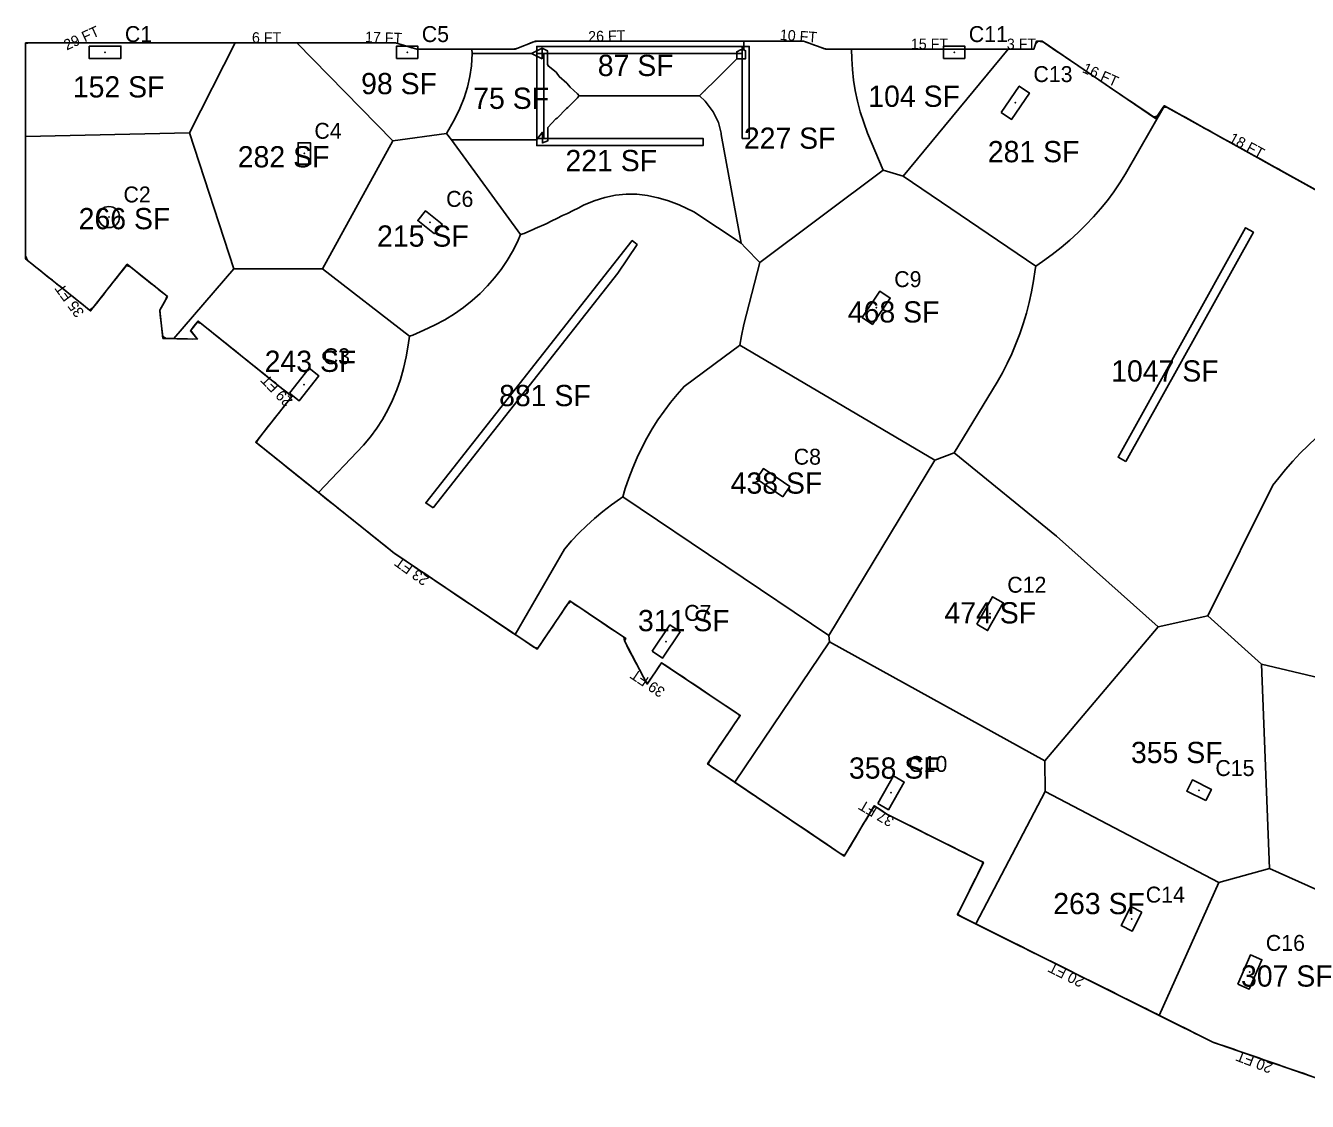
# Model space of a CAD drawing. Header units: metres. Extents: x 3272 to 9634, y 5311 to 56288.
# Drawn here: x 3292 to 4740, y 13817 to 15033 of the extents above; entities that cross this region are included whole.
import ezdxf
from ezdxf.enums import TextEntityAlignment as Align

# ---------------------------------------------------------------- set-up
doc = ezdxf.new("R2010")
doc.units = ezdxf.units.M
for name, color, linetype in [('BOUNDARY', 5, 'Continuous'), ('COL-LABEL', 2, 'Continuous'), ('COLS', 2, 'Continuous'), ('FLOOR_1_AREA_LABELS', 3, 'Continuous'), ('FLOOR_1_BOUNDARY', 5, 'Continuous'), ('FLOOR_1_COLUMNS', 7, 'Continuous'), ('FLOOR_1_FASCADE_COLUMNS', 30, 'Continuous'), ('FLOOR_1_FASCADE_WALLS', 4, 'Continuous'), ('FLOOR_1_LARGE_TRIBUTARY', 6, 'Continuous'), ('FLOOR_1_TRIBUTARY_COL_10', 2, 'Continuous'), ('FLOOR_1_TRIBUTARY_COL_11', 2, 'Continuous'), ('FLOOR_1_TRIBUTARY_COL_12', 2, 'Continuous'), ('FLOOR_1_TRIBUTARY_COL_16', 2, 'Continuous'), ('FLOOR_1_TRIBUTARY_COL_23', 2, 'Continuous'), ('FLOOR_1_TRIBUTARY_COL_24', 2, 'Continuous'), ('FLOOR_1_TRIBUTARY_COL_27', 2, 'Continuous'), ('FLOOR_1_TRIBUTARY_COL_32', 2, 'Continuous'), ('FLOOR_1_TRIBUTARY_COL_33', 2, 'Continuous'), ('FLOOR_1_TRIBUTARY_COL_34', 2, 'Continuous'), ('FLOOR_1_TRIBUTARY_COL_35', 2, 'Continuous'), ('FLOOR_1_TRIBUTARY_COL_36', 2, 'Continuous'), ('FLOOR_1_TRIBUTARY_COL_49', 2, 'Continuous'), ('FLOOR_1_TRIBUTARY_COL_50', 2, 'Continuous'), ('FLOOR_1_TRIBUTARY_COL_51', 2, 'Continuous'), ('FLOOR_1_TRIBUTARY_COL_7', 2, 'Continuous'), ('FLOOR_1_TRIBUTARY_COL_8', 2, 'Continuous'), ('FLOOR_1_TRIBUTARY_COL_9', 2, 'Continuous'), ('FLOOR_1_WALL_TRIBUTARY_22', 1, 'Continuous'), ('FLOOR_1_WALL_TRIBUTARY_23', 1, 'Continuous'), ('FLOOR_1_WALL_TRIBUTARY_24', 1, 'Continuous'), ('FLOOR_1_WALL_TRIBUTARY_25', 1, 'Continuous'), ('FLOOR_1_WALL_TRIBUTARY_26', 1, 'Continuous'), ('FLOOR_1_WALL_TRIBUTARY_41', 1, 'Continuous'), ('WALL', 4, 'Continuous')]:
    doc.layers.add(name, color=color, linetype=linetype)

msp = doc.modelspace()

# ---------------------------------------------------------------- linework, layer by layer
at = {"layer": 'BOUNDARY'}
msp.add_lwpolyline([(4826.5, 13817.1), (4633, 13884.1), (4344.6, 14028), (4374.1, 14087.1), (4264.8, 14141.6), (4250.8, 14151.1), (4216.9, 14094.3), (4062.4, 14198.3), (4099.3, 14253.1), (4010.6, 14312.7), (3994.3, 14288.6), (3968.5, 14337.3), (3970.2, 14339.9), (3906.8, 14382.6), (3869.9, 14327.9), (3708.6, 14436.5), (3552.2, 14561.9), (3593, 14613.7), (3487.1, 14698.7), (3478.5, 14687.8), (3486.3, 14678.3), (3447.4, 14679.1), (3443.8, 14710.9), (3452.5, 14726.4), (3407.1, 14762.9), (3365.6, 14710.2), (3292.3, 14769), (3292.3, 15013.1), (3710.2, 15013.1), (3734, 15005.9), (3845, 15005.9), (3868, 15014.9), (4171, 15014.9), (4196, 15005.9), (4430.9, 15005.9), (4433.9, 15014.9), (4440.2, 15014.9), (4568.5, 14927.8), (4578.2, 14942.1), (4825.6, 14804.7)], dxfattribs=at)
at = {"layer": 'COLS'}
for points in [[(3363.9, 15009.5), (3363.9, 14995.5), (3399.9, 14995.5), (3399.9, 15009.5)], [(3735.2, 14995.5), (3735.2, 15009.5), (3711.2, 15009.5), (3711.2, 14995.5)], [(4353, 14995.5), (4353, 15009.5), (4329, 15009.5), (4329, 14995.5)], [(4394.2, 14934.5), (4405.8, 14926.6), (4426, 14956.4), (4414.4, 14964.3)], [(3599.9, 14876.2), (3613.9, 14876.2), (3613.9, 14900.2), (3599.9, 14900.2)], [(3398.3, 14816.3), (3398.1, 14818.6), (3397.4, 14820.9), (3396.3, 14822.9), (3394.8, 14824.8), (3393, 14826.2), (3390.9, 14827.4), (3388.7, 14828), (3386.3, 14828.3), (3384, 14828), (3381.7, 14827.4), (3379.7, 14826.2), (3377.8, 14824.8), (3376.4, 14822.9), (3375.2, 14820.9), (3374.6, 14818.6), (3374.3, 14816.3), (3374.6, 14813.9), (3375.2, 14811.7), (3376.4, 14809.6), (3377.8, 14807.8), (3379.7, 14806.3), (3381.7, 14805.2), (3384, 14804.5), (3386.3, 14804.3), (3388.7, 14804.5), (3390.9, 14805.2), (3393, 14806.3), (3394.8, 14807.8), (3396.3, 14809.6), (3397.4, 14811.7), (3398.1, 14813.9)], [(3754, 14797.4), (3762.7, 14808.4), (3743.8, 14823.3), (3735.2, 14812.3)], [(4237, 14702.8), (4248.6, 14695), (4268.8, 14724.8), (4257.2, 14732.6)], [(3590.2, 14617.2), (3601.2, 14608.6), (3623.4, 14636.9), (3612.4, 14645.5)], [(4147.5, 14500.3), (4155.3, 14511.9), (4125.5, 14532), (4117.6, 14520.4)], [(4366.5, 14356.1), (4378.7, 14349.1), (4396.5, 14380.4), (4384.4, 14387.3)], [(3999.8, 14325.6), (4011.4, 14317.8), (4031.5, 14347.6), (4019.9, 14355.5)], [(4254.6, 14153.5), (4266.8, 14146.6), (4284.6, 14177.8), (4272.4, 14184.8)], [(4625.2, 14157), (4631.5, 14169.5), (4610, 14180.2), (4603.7, 14167.7)], [(4552.9, 14030.9), (4540.4, 14037.2), (4529.7, 14015.7), (4542.2, 14009.5)], [(4661.4, 13949.6), (4674.2, 13944), (4688.5, 13977.1), (4675.6, 13982.6)]]:
    msp.add_lwpolyline(points, close=True, dxfattribs=at)
at = {"layer": 'FLOOR_1_BOUNDARY'}
msp.add_lwpolyline([(4826.5, 13817.1), (4633, 13884.1), (4344.6, 14028), (4374.1, 14087.1), (4264.8, 14141.6), (4250.8, 14151.1), (4216.9, 14094.3), (4062.4, 14198.3), (4099.3, 14253.1), (4010.6, 14312.7), (3994.3, 14288.6), (3968.5, 14337.3), (3970.2, 14339.9), (3906.8, 14382.6), (3869.9, 14327.9), (3708.6, 14436.5), (3552.2, 14561.9), (3593, 14613.7), (3487.1, 14698.7), (3478.5, 14687.8), (3486.3, 14678.3), (3447.4, 14679.1), (3443.8, 14710.9), (3452.5, 14726.4), (3407.1, 14762.9), (3365.6, 14710.2), (3292.3, 14769), (3292.3, 15013.1), (3710.2, 15013.1), (3734, 15005.9), (3845, 15005.9), (3868, 15014.9), (4171, 15014.9), (4196, 15005.9), (4430.9, 15005.9), (4430.9, 15005.9), (4433.9, 15014.9), (4440.2, 15014.9), (4568.5, 14927.8), (4578.2, 14942.1), (4825.6, 14804.7)], dxfattribs=at)
at = {"layer": 'FLOOR_1_COLUMNS'}
for p in [(3381.9, 15002.5), (3723.2, 15002.5), (4341, 15002.5), (4410.1, 14945.4), (3606.9, 14888.2), (3386.3, 14816.3), (3748.9, 14810.4), (4252.9, 14713.8), (3606.8, 14627), (4136.5, 14516.1), (4381.5, 14368.2), (4015.7, 14336.6), (4269.6, 14165.7), (4617.6, 14168.6), (4541.3, 14023.3), (4674.9, 13963.3)]:
    msp.add_point(p, dxfattribs=at)
at = {"layer": 'FLOOR_1_FASCADE_COLUMNS'}
for points in [[(3292.3, 14904.3), (3292.3, 14910.3), (3292.3, 14916.3), (3292.3, 14922.3), (3292.3, 14928.3), (3292.3, 14934.3), (3292.3, 14940.3), (3292.3, 14946.3), (3292.3, 14952.3), (3292.3, 14958.3), (3292.3, 14964.3), (3292.3, 14970.3), (3292.3, 14976.3), (3292.3, 14982.3), (3292.3, 14988.3), (3292.3, 14994.3), (3292.3, 15000.3), (3292.3, 15006.3), (3292.3, 15012.3), (3297.4, 15013.1), (3303.4, 15013.1), (3309.4, 15013.1), (3315.4, 15013.1), (3321.4, 15013.1), (3327.4, 15013.1), (3333.4, 15013.1), (3339.4, 15013.1), (3345.4, 15013.1), (3351.4, 15013.1), (3357.4, 15013.1), (3363.4, 15013.1), (3369.4, 15013.1), (3375.4, 15013.1), (3381.4, 15013.1), (3387.4, 15013.1), (3393.4, 15013.1), (3399.4, 15013.1), (3405.4, 15013.1), (3411.4, 15013.1), (3417.4, 15013.1), (3423.4, 15013.1), (3429.4, 15013.1), (3435.4, 15013.1), (3441.4, 15013.1), (3447.4, 15013.1), (3453.4, 15013.1), (3459.4, 15013.1), (3465.4, 15013.1), (3471.4, 15013.1), (3477.4, 15013.1), (3483.4, 15013.1), (3489.4, 15013.1), (3495.4, 15013.1), (3501.4, 15013.1), (3507.4, 15013.1), (3513.4, 15013.1), (3519.4, 15013.1), (3525.4, 15013.1), (3531.4, 15013.1)], [(3531.4, 15013.1), (3537.4, 15013.1), (3543.4, 15013.1), (3549.4, 15013.1), (3555.4, 15013.1), (3561.4, 15013.1), (3567.4, 15013.1), (3573.4, 15013.1), (3579.4, 15013.1), (3585.4, 15013.1), (3591.4, 15013.1), (3597.4, 15013.1)], [(3597.4, 15013.1), (3603.4, 15013.1), (3609.4, 15013.1), (3615.4, 15013.1), (3621.4, 15013.1), (3627.4, 15013.1), (3633.4, 15013.1), (3639.4, 15013.1), (3645.4, 15013.1), (3651.4, 15013.1), (3657.4, 15013.1), (3663.4, 15013.1), (3669.4, 15013.1), (3675.4, 15013.1), (3681.4, 15013.1), (3687.4, 15013.1), (3693.4, 15013.1), (3699.4, 15013.1), (3705.4, 15013.1), (3711.4, 15012.8), (3717.1, 15011), (3722.9, 15009.3), (3728.6, 15007.5), (3734.4, 15005.9), (3740.4, 15005.9), (3746.4, 15005.9), (3752.4, 15005.9), (3758.4, 15005.9), (3764.4, 15005.9), (3770.4, 15005.9), (3776.4, 15005.9), (3782.4, 15005.9), (3788.4, 15005.9), (3794.4, 15005.9)], [(4430.9, 15005.9), (4432.8, 15011.6), (4436.4, 15014.9), (4442, 15013.7), (4447, 15010.3), (4451.9, 15006.9), (4456.9, 15003.5), (4461.9, 15000.2), (4466.8, 14996.8), (4471.8, 14993.4), (4476.8, 14990.1), (4481.7, 14986.7), (4486.7, 14983.3), (4491.7, 14980), (4496.6, 14976.6), (4501.6, 14973.2), (4506.6, 14969.9), (4511.5, 14966.5), (4516.5, 14963.1), (4521.5, 14959.7), (4526.4, 14956.4), (4531.4, 14953), (4536.3, 14949.6), (4541.3, 14946.3), (4546.3, 14942.9), (4551.2, 14939.5), (4556.2, 14936.2), (4561.2, 14932.8), (4566.1, 14929.4), (4570.3, 14930.4), (4573.6, 14935.3), (4577, 14940.3)], [(4223.1, 15005.9), (4229.1, 15005.9), (4235.1, 15005.9), (4241.1, 15005.9), (4247.1, 15005.9), (4253.1, 15005.9), (4259.1, 15005.9), (4265.1, 15005.9), (4271.1, 15005.9), (4277.1, 15005.9), (4283.1, 15005.9), (4289.1, 15005.9), (4295.1, 15005.9), (4301.1, 15005.9), (4307.1, 15005.9), (4313.1, 15005.9), (4319.1, 15005.9), (4325.1, 15005.9), (4331.1, 15005.9), (4337.1, 15005.9), (4343.1, 15005.9), (4349.1, 15005.9), (4355.1, 15005.9), (4361.1, 15005.9), (4367.1, 15005.9), (4373.1, 15005.9), (4379.1, 15005.9), (4385.1, 15005.9), (4391.1, 15005.9), (4397.1, 15005.9), (4403.1, 15005.9)], [(4403.1, 15005.9), (4409.1, 15005.9), (4415.1, 15005.9), (4421.1, 15005.9), (4427.1, 15005.9), (4430.9, 15005.9)], [(3457, 14678.9), (3451, 14679), (3447.1, 14681.4), (3446.4, 14687.4), (3445.8, 14693.3), (3445.1, 14699.3), (3444.4, 14705.3), (3443.9, 14711.2), (3446.9, 14716.4), (3449.9, 14721.6), (3452.1, 14726.7), (3447.4, 14730.5), (3442.8, 14734.2), (3438.1, 14738), (3433.4, 14741.7), (3428.7, 14745.5), (3424, 14749.2), (3419.4, 14753), (3414.7, 14756.8), (3410, 14760.5), (3405.7, 14761.1), (3402, 14756.4), (3398.3, 14751.7), (3394.6, 14747), (3390.8, 14742.3), (3387.1, 14737.6), (3383.4, 14732.8), (3379.7, 14728.1), (3376, 14723.4), (3372.3, 14718.7), (3368.6, 14714), (3364.6, 14711), (3360, 14714.8), (3355.3, 14718.5), (3350.6, 14722.3), (3345.9, 14726), (3341.2, 14729.8), (3336.6, 14733.5), (3331.9, 14737.3), (3327.2, 14741), (3322.5, 14744.8), (3317.8, 14748.5), (3313.2, 14752.3), (3308.5, 14756.1), (3303.8, 14759.8), (3299.1, 14763.6), (3294.4, 14767.3), (3292.3, 14772.3), (3292.3, 14778.3), (3292.3, 14784.3), (3292.3, 14790.3), (3292.3, 14796.3), (3292.3, 14802.3), (3292.3, 14808.3), (3292.3, 14814.3), (3292.3, 14820.3), (3292.3, 14826.3), (3292.3, 14832.3), (3292.3, 14838.3), (3292.3, 14844.3), (3292.3, 14850.3), (3292.3, 14856.3), (3292.3, 14862.3), (3292.3, 14868.3), (3292.3, 14874.3), (3292.3, 14880.3), (3292.3, 14886.3), (3292.3, 14892.3), (3292.3, 14898.3), (3292.3, 14904.3)], [(3622.9, 14505.2), (3618.2, 14508.9), (3613.5, 14512.7), (3608.8, 14516.5), (3604.2, 14520.2), (3599.5, 14524), (3594.8, 14527.7), (3590.1, 14531.5), (3585.4, 14535.2), (3580.8, 14539), (3576.1, 14542.7), (3571.4, 14546.5), (3566.7, 14550.2), (3562, 14554), (3557.3, 14557.7), (3552.7, 14561.5), (3555.5, 14566.1), (3559.3, 14570.8), (3563, 14575.5), (3566.7, 14580.3), (3570.4, 14585), (3574.1, 14589.7), (3577.8, 14594.4), (3581.5, 14599.1), (3585.2, 14603.8), (3589, 14608.5), (3592.7, 14613.2), (3588.8, 14617.1), (3584.2, 14620.8), (3579.5, 14624.6), (3574.8, 14628.4), (3570.1, 14632.1), (3565.4, 14635.9), (3560.8, 14639.6), (3556.1, 14643.4), (3551.4, 14647.1), (3546.7, 14650.9), (3542, 14654.6), (3537.3, 14658.4), (3532.7, 14662.1), (3528, 14665.9), (3523.3, 14669.6), (3518.6, 14673.4), (3513.9, 14677.2), (3509.3, 14680.9), (3504.6, 14684.7), (3499.9, 14688.4), (3495.2, 14692.2), (3490.5, 14695.9), (3486.1, 14697.5), (3482.4, 14692.8), (3478.7, 14688.1), (3482.1, 14683.4), (3485.9, 14678.8), (3481, 14678.4), (3475, 14678.5), (3469, 14678.7), (3463, 14678.8), (3457, 14678.9)], [(4093, 14177.8), (4088, 14181.1), (4083, 14184.5), (4078, 14187.8), (4073, 14191.2), (4068.1, 14194.5), (4063.1, 14197.9), (4065.3, 14202.6), (4068.6, 14207.6), (4072, 14212.6), (4075.3, 14217.5), (4078.7, 14222.5), (4082, 14227.5), (4085.4, 14232.5), (4088.7, 14237.4), (4092.1, 14242.4), (4095.4, 14247.4), (4098.8, 14252.4), (4095, 14256), (4090, 14259.3), (4085, 14262.7), (4080, 14266), (4075.1, 14269.4), (4070.1, 14272.7), (4065.1, 14276.1), (4060.1, 14279.4), (4055.1, 14282.8), (4050.2, 14286.1), (4045.2, 14289.5), (4040.2, 14292.8), (4035.2, 14296.2), (4030.3, 14299.5), (4025.3, 14302.9), (4020.3, 14306.2), (4015.3, 14309.6), (4010.4, 14312.5), (4007.1, 14307.5), (4003.7, 14302.5), (4000.4, 14297.6), (3997, 14292.6), (3993.8, 14289.6), (3991, 14294.9), (3988.2, 14300.2), (3985.4, 14305.5), (3982.5, 14310.8), (3979.7, 14316.1), (3976.9, 14321.4), (3974.1, 14326.7), (3971.3, 14332), (3968.5, 14337.3), (3967.9, 14341.5), (3962.9, 14344.8), (3957.9, 14348.2), (3953, 14351.5), (3948, 14354.9), (3943, 14358.2), (3938, 14361.6), (3933, 14364.9), (3928.1, 14368.3), (3923.1, 14371.6), (3918.1, 14375), (3913.1, 14378.3), (3908.2, 14381.7), (3904.4, 14379), (3901, 14374), (3897.7, 14369), (3894.3, 14364.1), (3891, 14359.1), (3887.6, 14354.1), (3884.3, 14349.1), (3880.9, 14344.1), (3877.6, 14339.2), (3874.2, 14334.2), (3870.9, 14329.2), (3866.3, 14330.3), (3861.3, 14333.6), (3856.4, 14337), (3851.4, 14340.3), (3846.4, 14343.7)], [(4365.6, 14017.6), (4360.2, 14020.3), (4354.8, 14022.9), (4349.5, 14025.6), (4344.9, 14028.6), (4347.6, 14033.9), (4350.3, 14039.3), (4353, 14044.7), (4355.6, 14050), (4358.3, 14055.4), (4361, 14060.8), (4363.7, 14066.2), (4366.4, 14071.5), (4369, 14076.9), (4371.7, 14082.3), (4373.6, 14087.4), (4368.2, 14090), (4362.8, 14092.7), (4357.5, 14095.4), (4352.1, 14098.1), (4346.7, 14100.7), (4341.4, 14103.4), (4336, 14106.1), (4330.6, 14108.8), (4325.3, 14111.5), (4319.9, 14114.1), (4314.5, 14116.8), (4309.1, 14119.5), (4303.8, 14122.2), (4298.4, 14124.9), (4293, 14127.5), (4287.7, 14130.2), (4282.3, 14132.9), (4276.9, 14135.6), (4271.6, 14138.3), (4266.2, 14140.9), (4261.1, 14144.1), (4256.1, 14147.5), (4251.2, 14150.8), (4247.9, 14146.3), (4244.9, 14141.2), (4241.8, 14136), (4238.7, 14130.9), (4235.7, 14125.7), (4232.6, 14120.6), (4229.5, 14115.4), (4226.4, 14110.3), (4223.4, 14105.1), (4220.3, 14099.9), (4217.2, 14094.8), (4212.4, 14097.3), (4207.4, 14100.7), (4202.5, 14104), (4197.5, 14107.4), (4192.5, 14110.7), (4187.5, 14114.1), (4182.5, 14117.4), (4177.6, 14120.8), (4172.6, 14124.1), (4167.6, 14127.5), (4162.6, 14130.8), (4157.7, 14134.2), (4152.7, 14137.5), (4147.7, 14140.9), (4142.7, 14144.2), (4137.7, 14147.6), (4132.8, 14150.9), (4127.8, 14154.3), (4122.8, 14157.6), (4117.8, 14161), (4112.9, 14164.3), (4107.9, 14167.7), (4102.9, 14171), (4097.9, 14174.4), (4093, 14177.8)], [(4574.9, 13913.1), (4569.6, 13915.8), (4564.2, 13918.4), (4558.8, 13921.1), (4553.5, 13923.8), (4548.1, 13926.5), (4542.7, 13929.2), (4537.4, 13931.8), (4532, 13934.5), (4526.6, 13937.2), (4521.3, 13939.9), (4515.9, 13942.6), (4510.5, 13945.2), (4505.1, 13947.9), (4499.8, 13950.6), (4494.4, 13953.3), (4489, 13956), (4483.7, 13958.6), (4478.3, 13961.3), (4472.9, 13964), (4467.6, 13966.7), (4462.2, 13969.3), (4456.8, 13972), (4451.5, 13974.7), (4446.1, 13977.4), (4440.7, 13980.1), (4435.4, 13982.7), (4430, 13985.4), (4424.6, 13988.1), (4419.3, 13990.8), (4413.9, 13993.5), (4408.5, 13996.1), (4403.1, 13998.8), (4397.8, 14001.5), (4392.4, 14004.2), (4387, 14006.9), (4381.7, 14009.5), (4376.3, 14012.2), (4370.9, 14014.9), (4365.6, 14017.6)], [(4741.8, 13846.4), (4736.1, 13848.4), (4730.4, 13850.4), (4724.8, 13852.3), (4719.1, 13854.3), (4713.4, 13856.2), (4707.8, 13858.2), (4702.1, 13860.2), (4696.4, 13862.1), (4690.7, 13864.1), (4685.1, 13866.1), (4679.4, 13868), (4673.7, 13870), (4668.1, 13872), (4662.4, 13873.9), (4656.7, 13875.9), (4651.1, 13877.8), (4645.4, 13879.8), (4639.7, 13881.8), (4634, 13883.7), (4628.6, 13886.3), (4623.3, 13889), (4617.9, 13891.6), (4612.5, 13894.3), (4607.1, 13897), (4601.8, 13899.7), (4596.4, 13902.4), (4591, 13905), (4585.7, 13907.7), (4580.3, 13910.4), (4574.9, 13913.1)]]:
    msp.add_lwpolyline(points, dxfattribs=at)
at = {"layer": 'FLOOR_1_FASCADE_WALLS'}
for points in [[(3794.4, 15005.9), (3800.4, 15005.9), (3806.4, 15005.9), (3812.4, 15005.9), (3818.4, 15005.9), (3824.4, 15005.9), (3830.4, 15005.9), (3836.4, 15005.9), (3842.4, 15005.9), (3848.1, 15007.1), (3853.7, 15009.3), (3859.3, 15011.5), (3864.9, 15013.7), (3870.7, 15014.9), (3876.7, 15014.9), (3882.7, 15014.9), (3888.7, 15014.9), (3894.7, 15014.9), (3900.7, 15014.9), (3906.7, 15014.9), (3912.7, 15014.9), (3918.7, 15014.9), (3924.7, 15014.9), (3930.7, 15014.9), (3936.7, 15014.9), (3942.7, 15014.9), (3948.7, 15014.9), (3954.7, 15014.9), (3960.7, 15014.9), (3966.7, 15014.9), (3972.7, 15014.9), (3978.7, 15014.9), (3984.7, 15014.9), (3990.7, 15014.9), (3996.7, 15014.9), (4002.7, 15014.9), (4008.7, 15014.9), (4014.7, 15014.9), (4020.7, 15014.9), (4026.7, 15014.9), (4032.7, 15014.9), (4038.7, 15014.9), (4044.7, 15014.9), (4050.7, 15014.9), (4056.7, 15014.9), (4062.7, 15014.9), (4068.7, 15014.9), (4074.7, 15014.9), (4080.7, 15014.9), (4086.7, 15014.9), (4092.7, 15014.9), (4098.7, 15014.9), (4104.7, 15014.9)], [(4104.7, 15014.9), (4110.7, 15014.9), (4116.7, 15014.9), (4122.7, 15014.9), (4128.7, 15014.9), (4134.7, 15014.9), (4140.7, 15014.9), (4146.7, 15014.9), (4152.7, 15014.9), (4158.7, 15014.9), (4164.7, 15014.9), (4170.7, 15014.9), (4176.3, 15013), (4182, 15010.9), (4187.6, 15008.9), (4193.3, 15006.9), (4199.1, 15005.9), (4205.1, 15005.9), (4211.1, 15005.9), (4217.1, 15005.9), (4223.1, 15005.9)], [(4577, 14940.3), (4581.6, 14940.2), (4586.8, 14937.3), (4592.1, 14934.4), (4597.3, 14931.5), (4602.6, 14928.6), (4607.8, 14925.6), (4613.1, 14922.7), (4618.3, 14919.8), (4623.5, 14916.9), (4628.8, 14914), (4634, 14911.1), (4639.3, 14908.2), (4644.5, 14905.2), (4649.8, 14902.3), (4655, 14899.4), (4660.3, 14896.5), (4665.5, 14893.6), (4670.8, 14890.7), (4676, 14887.8), (4681.2, 14884.8), (4686.5, 14881.9), (4691.7, 14879), (4697, 14876.1), (4702.2, 14873.2), (4707.5, 14870.3), (4712.7, 14867.4), (4718, 14864.5), (4723.2, 14861.5), (4728.4, 14858.6), (4733.7, 14855.7), (4738.9, 14852.8), (4744.2, 14849.9)], [(3846.4, 14343.7), (3841.4, 14347), (3836.5, 14350.4), (3831.5, 14353.7), (3826.5, 14357.1), (3821.5, 14360.4), (3816.6, 14363.8), (3811.6, 14367.1), (3806.6, 14370.5), (3801.6, 14373.8), (3796.6, 14377.2), (3791.7, 14380.5), (3786.7, 14383.9), (3781.7, 14387.2), (3776.7, 14390.6), (3771.8, 14394), (3766.8, 14397.3), (3761.8, 14400.7), (3756.8, 14404), (3751.8, 14407.4), (3746.9, 14410.7), (3741.9, 14414.1), (3736.9, 14417.4), (3731.9, 14420.8), (3727, 14424.1), (3722, 14427.5), (3717, 14430.8), (3712, 14434.2), (3707.1, 14437.6), (3702.5, 14441.4), (3697.8, 14445.1), (3693.1, 14448.9), (3688.4, 14452.6), (3683.7, 14456.4), (3679.1, 14460.2), (3674.4, 14463.9), (3669.7, 14467.7), (3665, 14471.4), (3660.3, 14475.2), (3655.6, 14478.9), (3651, 14482.7), (3646.3, 14486.4), (3641.6, 14490.2), (3636.9, 14493.9), (3632.2, 14497.7), (3627.6, 14501.4), (3622.9, 14505.2)]]:
    msp.add_lwpolyline(points, dxfattribs=at)
at = {"layer": 'FLOOR_1_LARGE_TRIBUTARY'}
for points in [[(3477.2, 14911.6), (3292.3, 14907.2), (3292.3, 15013.1), (3528.8, 15013.1), (3477.2, 14911.6)], [(3627.6, 14757.6), (3527.5, 14757.7), (3477.2, 14911.6), (3528.8, 15013.1), (3598.5, 15013.1), (3707.1, 14902.5), (3627.6, 14757.6)], [(3796.5, 15001.1), (3795.7, 14987.1), (3793.9, 14975.1), (3791.2, 14963.1), (3787.4, 14951.1), (3782.7, 14939.1), (3777, 14927.1), (3770.4, 14915.1), (3767.5, 14910.7), (3707.1, 14902.5), (3598.5, 15013.1), (3710.2, 15013.1), (3734, 15005.9), (3796.3, 15005.9), (3796.5, 15001.1)], [(3940.5, 14953.1), (3939.5, 14953.2), (3928.5, 14953.1), (3927.5, 14953.2), (3917.5, 14953.1), (3915.5, 14955.5), (3907.1, 14963.1), (3903.5, 14967.6), (3894.9, 14975.1), (3891.5, 14979.9), (3882.5, 14987.1), (3881.5, 14989.1), (3881.5, 15004.1), (3875.5, 15007.1), (3875.5, 14995.1), (3863.5, 15001.1), (3796.5, 15001.1), (3796.3, 15005.9), (3845, 15005.9), (3868, 15014.9), (3875.5, 15014.9), (3887.5, 15014.9), (3899.5, 15014.9), (3911.5, 15014.9), (3923.5, 15014.9), (3935.5, 15014.9), (3947.5, 15014.9), (3959.5, 15014.9), (3971.5, 15014.9), (3983.5, 15014.9), (3995.5, 15014.9), (4007.5, 15014.9), (4019.5, 15014.9), (4031.5, 15014.9), (4043.5, 15014.9), (4055.5, 15014.9), (4067.5, 15014.9), (4079.5, 15014.9), (4091.5, 15014.9), (4099.5, 15014.9), (4103.5, 15014.9), (4103.5, 15005.1), (4105.5, 15004.1), (4105.5, 14995.1), (4105.5, 14995.1), (4095.5, 14995.1), (4083.5, 14983.1), (4083.5, 14983.1), (4071.5, 14971.1), (4071.5, 14971.1), (4059.5, 14959.1), (4059.5, 14959.1), (4053.5, 14953.1), (4048.5, 14953.1), (4047.5, 14953.2), (4036.5, 14953.1), (4035.5, 14953.2), (4024.5, 14953.1), (4023.5, 14953.2), (4012.5, 14953.1), (4011.5, 14953.2), (4000.5, 14953.1), (3999.5, 14953.2), (3988.5, 14953.1), (3987.5, 14953.2), (3976.5, 14953.1), (3975.5, 14953.2), (3964.5, 14953.1), (3963.5, 14953.2), (3952.5, 14953.1), (3951.5, 14953.2), (3940.5, 14953.1)], [(4068.8, 14935.1), (4059.6, 14947.1), (4053.5, 14953.1), (4059.5, 14959.1), (4059.5, 14959.1), (4071.5, 14971.1), (4071.5, 14971.1), (4083.5, 14983.1), (4083.5, 14983.1), (4095.5, 14995.1), (4095.5, 15003.1), (4099.5, 15005.1), (4103.5, 15005.1), (4103.5, 15014.9), (4127, 15014.9), (4171, 15014.9), (4196, 15005.9), (4225.2, 15005.9), (4225.3, 14995.1), (4226, 14983.1), (4227.3, 14971.1), (4229.2, 14959.1), (4231.8, 14947.1), (4235, 14935.1), (4238.8, 14923.1), (4243.2, 14911.1), (4260.9, 14869.2), (4121.5, 14764.8), (4105.5, 14781.6), (4100.3, 14786.8), (4078, 14909.4), (4078, 14911.1), (4074.9, 14923.1), (4068.8, 14935.1)], [(4283.3, 14862.3), (4401.9, 15005.9), (4430.9, 15005.9), (4433.9, 15014.9), (4440.2, 15014.9), (4568.5, 14927.8), (4578.2, 14942.1), (4578.6, 14941.9), (4534.5, 14865), (4528.1, 14854.8), (4521.3, 14844.8), (4514.1, 14835.1), (4506.4, 14825.7), (4498.3, 14816.4), (4489.8, 14807.4), (4480.9, 14798.7), (4471.5, 14790.2), (4461.7, 14781.9), (4451.5, 14773.8), (4440.8, 14766), (4433.1, 14760.7), (4283.3, 14862.3)], [(3782.7, 14939.1), (3787.4, 14951.1), (3791.2, 14963.1), (3793.9, 14975.1), (3795.7, 14987.1), (3796.5, 15001.1), (3863.5, 15001.1), (3875.5, 15007.1), (3875.5, 15007.1), (3881.5, 15004.1), (3881.5, 14989.1), (3882.5, 14987.1), (3891.5, 14979.9), (3894.9, 14975.1), (3903.5, 14967.6), (3907.1, 14963.1), (3915.5, 14955.5), (3917.5, 14953.1), (3916.5, 14952), (3915.4, 14951.1), (3904.5, 14940), (3903.3, 14939.1), (3892.5, 14927.9), (3891.2, 14927.1), (3882, 14917.4), (3882, 14902.3), (3876, 14900), (3876, 14912.1), (3869.2, 14903.6), (3773.3, 14903.6), (3767.5, 14910.7), (3770.4, 14915.1), (3777, 14927.1), (3782.7, 14939.1)], [(4283.3, 14862.3), (4260.9, 14869.2), (4243.2, 14911.1), (4238.8, 14923.1), (4235, 14935.1), (4231.8, 14947.1), (4229.2, 14959.1), (4227.3, 14971.1), (4226, 14983.1), (4225.3, 14995.1), (4225.2, 15005.9), (4401.9, 15005.9), (4283.3, 14862.3)], [(3882, 14917.4), (3891.2, 14927.1), (3892.5, 14927.9), (3903.3, 14939.1), (3904.5, 14940), (3915.4, 14951.1), (3916.5, 14952), (3917.5, 14953.1), (3927.5, 14953.2), (3928.5, 14953.1), (3939.5, 14953.2), (3940.5, 14953.1), (3951.5, 14953.2), (3952.5, 14953.1), (3963.5, 14953.2), (3964.5, 14953.1), (3975.5, 14953.2), (3976.5, 14953.1), (3987.5, 14953.2), (3988.5, 14953.1), (3999.5, 14953.2), (4000.5, 14953.1), (4011.5, 14953.2), (4012.5, 14953.1), (4023.5, 14953.2), (4024.5, 14953.1), (4035.5, 14953.2), (4036.5, 14953.1), (4047.5, 14953.2), (4048.5, 14953.1), (4053.5, 14953.1), (4059.6, 14947.1), (4068.8, 14935.1), (4074.9, 14923.1), (4078, 14911.1), (4078, 14909.4), (4100.3, 14786.8), (4047, 14822.3), (4030.5, 14830.2), (4018.5, 14834.7), (4006.5, 14837.9), (4006.2, 14838), (3994.5, 14840.7), (3982.5, 14842.1), (3970.5, 14842.2), (3958.5, 14841), (3946.5, 14838.5), (3934.5, 14834.7), (3922.5, 14829.6), (3916.2, 14826.2), (3910.5, 14823.7), (3904.2, 14820.4), (3898.5, 14817.9), (3892.2, 14814.5), (3886.5, 14812.1), (3880.2, 14808.7), (3867.7, 14803.2), (3866.4, 14802.7), (3855.2, 14797.8), (3851.3, 14796.4), (3773.3, 14903.6), (3869.2, 14903.6), (3876, 14912.1), (3876, 14900), (3882, 14902.3), (3882, 14917.4)], [(3477.2, 14911.6), (3527.5, 14757.7), (3459.8, 14678.9), (3447.4, 14679.1), (3443.8, 14710.9), (3452.5, 14726.4), (3407.1, 14762.9), (3365.6, 14710.2), (3292.3, 14769), (3292.3, 14907.2), (3477.2, 14911.6)], [(3707.1, 14902.5), (3767.5, 14910.7), (3773.3, 14903.6), (3851.3, 14796.4), (3847.8, 14788.4), (3842.2, 14777.5), (3836.1, 14767.1), (3829.3, 14757.1), (3822, 14747.6), (3814.1, 14738.6), (3805.6, 14730), (3796.5, 14721.9), (3786.8, 14714.2), (3776.5, 14707), (3765.6, 14700.3), (3754.2, 14694.1), (3742.2, 14688.3), (3729.5, 14682.9), (3725.8, 14681.6), (3627.6, 14757.6), (3707.1, 14902.5)], [(4100.7, 14682.1), (4103.5, 14694.7), (4121.5, 14764.8), (4260.9, 14869.2), (4283.3, 14862.3), (4433.1, 14760.7), (4432.6, 14756.9), (4430.7, 14744.2), (4428.3, 14731.8), (4425.6, 14719.6), (4422.5, 14707.6), (4419, 14695.8), (4415.1, 14684.2), (4410.8, 14672.9), (4406.1, 14661.8), (4401, 14650.9), (4395.6, 14640.2), (4389.7, 14629.7), (4341, 14549.9), (4319.1, 14541.7), (4098.9, 14671.4), (4100.7, 14682.1)], [(3711.4, 14620.9), (3715.6, 14632.8), (3719.1, 14645.3), (3722.1, 14658.2), (3724.5, 14671.6), (3725.8, 14681.6), (3729.5, 14682.9), (3742.2, 14688.3), (3754.2, 14694.1), (3765.6, 14700.3), (3776.5, 14707), (3786.8, 14714.2), (3796.5, 14721.9), (3805.6, 14730), (3814.1, 14738.6), (3822, 14747.6), (3829.3, 14757.1), (3836.1, 14767.1), (3842.2, 14777.5), (3847.8, 14788.4), (3851.3, 14796.4), (3855.2, 14797.8), (3866.4, 14802.7), (3867.7, 14803.2), (3880.2, 14808.7), (3886.5, 14812.1), (3892.2, 14814.5), (3898.5, 14817.9), (3904.2, 14820.4), (3910.5, 14823.7), (3916.2, 14826.2), (3922.5, 14829.6), (3934.5, 14834.7), (3946.5, 14838.5), (3958.5, 14841), (3970.5, 14842.2), (3982.5, 14842.1), (3994.5, 14840.7), (4006.2, 14838), (4006.5, 14837.9), (4018.5, 14834.7), (4030.5, 14830.2), (4047, 14822.3), (4100.3, 14786.8), (4105.5, 14781.6), (4121.5, 14764.8), (4103.5, 14694.7), (4100.7, 14682.1), (4098.9, 14671.4), (4097, 14670.1), (4091.2, 14665.9), (4036.2, 14625), (4036, 14624.9), (4028.1, 14615.9), (4020.5, 14606.6), (4013.3, 14597), (4006.4, 14587.1), (4000, 14576.9), (3993.9, 14566.4), (3988.3, 14555.6), (3983, 14544.5), (3978.1, 14533.1), (3973.6, 14521.4), (3969.4, 14509.4), (3966.6, 14500.1), (3964, 14498.3), (3953.9, 14491), (3944.1, 14483.5), (3934.7, 14475.6), (3925.7, 14467.4), (3917, 14459), (3908.7, 14450.3), (3900.8, 14441.2), (3900.7, 14441.2), (3845.2, 14344.5), (3708.6, 14436.5), (3700.3, 14443.1), (3622.9, 14505.2), (3673.9, 14558.7), (3681.7, 14567.9), (3688.8, 14577.6), (3695.3, 14587.7), (3701.3, 14598.3), (3706.6, 14609.3), (3711.4, 14620.9)], [(3527.5, 14757.7), (3627.6, 14757.6), (3725.8, 14681.6), (3724.5, 14671.6), (3722.1, 14658.2), (3719.1, 14645.3), (3715.6, 14632.8), (3711.4, 14620.9), (3706.6, 14609.3), (3701.3, 14598.3), (3695.3, 14587.7), (3688.8, 14577.6), (3681.7, 14567.9), (3673.9, 14558.7), (3622.9, 14505.2), (3552.2, 14561.9), (3593, 14613.7), (3487.1, 14698.7), (3478.5, 14687.8), (3486.3, 14678.3), (3459.8, 14678.9), (3527.5, 14757.7)], [(3969.4, 14509.4), (3973.6, 14521.4), (3978.1, 14533.1), (3983, 14544.5), (3988.3, 14555.6), (3993.9, 14566.4), (4000, 14576.9), (4006.4, 14587.1), (4013.3, 14597), (4020.5, 14606.6), (4028.1, 14615.9), (4036, 14624.9), (4036.2, 14625), (4091.2, 14665.9), (4097, 14670.1), (4098.9, 14671.4), (4319.1, 14541.7), (4199.4, 14343.4), (3966.6, 14500.1), (3969.4, 14509.4)], [(4707.5, 14521.8), (4715.2, 14531.2), (4723.3, 14540.4), (4731.8, 14549.5), (4740.7, 14558.3), (4749.9, 14566.9), (4759.5, 14575.2), (4762.6, 14577.7), (5004.5, 14465.2), (5008.1, 14404.1), (4948.7, 14249.2), (4688.1, 14311.2), (4627.4, 14365.7), (4701, 14513.2), (4707.5, 14521.8)], [(4319.1, 14541.7), (4341, 14549.9), (4456.5, 14455.6), (4571.2, 14353.2), (4443.3, 14201.9), (4200, 14336.3), (4199.4, 14343.4), (4319.1, 14541.7)], [(3900.8, 14441.2), (3908.7, 14450.3), (3917, 14459), (3925.7, 14467.4), (3934.7, 14475.6), (3944.1, 14483.5), (3953.9, 14491), (3964, 14498.3), (3966.6, 14500.1), (4199.4, 14343.4), (4200, 14336.3), (4093.2, 14177.6), (4062.4, 14198.3), (4099.3, 14253.1), (4010.6, 14312.7), (3994.3, 14288.6), (3968.5, 14337.3), (3970.2, 14339.9), (3906.8, 14382.6), (3869.9, 14327.9), (3845.2, 14344.5), (3900.7, 14441.2), (3900.8, 14441.2)], [(4443.3, 14201.9), (4571.2, 14353.2), (4627.4, 14365.7), (4688.1, 14311.2), (4697.2, 14080.2), (4640, 14064.2), (4443.6, 14167.3), (4443.3, 14201.9)], [(4200, 14336.3), (4443.3, 14201.9), (4443.6, 14167.3), (4365.3, 14017.7), (4344.6, 14028), (4374.1, 14087.1), (4264.8, 14141.6), (4250.8, 14151.1), (4216.9, 14094.3), (4093.2, 14177.6), (4200, 14336.3)], [(4688.1, 14311.2), (4948.7, 14249.2), (4950.8, 14241.5), (4859.2, 14014), (4853.2, 14010.3), (4697.2, 14080.2), (4688.1, 14311.2)], [(4443.6, 14167.3), (4640, 14064.2), (4572.6, 13914.2), (4365.3, 14017.7), (4443.6, 14167.3)], [(4640, 14064.2), (4697.2, 14080.2), (4853.2, 14010.3), (4790.6, 13829.5), (4633, 13884.1), (4572.6, 13914.2), (4640, 14064.2)]]:
    msp.add_lwpolyline(points, close=True, dxfattribs=at)
msp.add_lwpolyline([(4740.7, 14558.3), (4731.8, 14549.5), (4723.3, 14540.4), (4715.2, 14531.2), (4707.5, 14521.8), (4701, 14513.2), (4627.4, 14365.7), (4571.2, 14353.2), (4456.5, 14455.6), (4456.5, 14455.6), (4341, 14549.9), (4389.7, 14629.7), (4395.6, 14640.2), (4401, 14650.9), (4406.1, 14661.8), (4410.8, 14672.9), (4415.1, 14684.2), (4419, 14695.8), (4422.5, 14707.6), (4425.6, 14719.6), (4428.3, 14731.8), (4430.7, 14744.2), (4432.6, 14756.9), (4433.1, 14760.7), (4440.8, 14766), (4451.5, 14773.8), (4461.7, 14781.9), (4471.5, 14790.2), (4480.9, 14798.7), (4489.8, 14807.4), (4498.3, 14816.4), (4506.4, 14825.7), (4514.1, 14835.1), (4521.3, 14844.8), (4528.1, 14854.8), (4534.5, 14865), (4578.6, 14941.9), (4623.8, 14916.8), (4713.7, 14866.8), (4759.3, 14841.5)], dxfattribs=at)
at = {"layer": 'FLOOR_1_TRIBUTARY_COL_10'}
msp.add_lwpolyline([(4319.1, 14541.7), (4341, 14549.9), (4456.5, 14455.6), (4571.2, 14353.2), (4443.3, 14201.9), (4200, 14336.3), (4199.4, 14343.4), (4319.1, 14541.7)], close=True, dxfattribs=at)
at = {"layer": 'FLOOR_1_TRIBUTARY_COL_11'}
msp.add_lwpolyline([(3900.8, 14441.2), (3908.7, 14450.3), (3917, 14459), (3925.7, 14467.4), (3934.7, 14475.6), (3944.1, 14483.5), (3953.9, 14491), (3964, 14498.3), (3966.6, 14500.1), (4199.4, 14343.4), (4200, 14336.3), (4093.2, 14177.6), (4062.4, 14198.3), (4099.3, 14253.1), (4010.6, 14312.7), (3994.3, 14288.6), (3968.5, 14337.3), (3970.2, 14339.9), (3906.8, 14382.6), (3869.9, 14327.9), (3845.2, 14344.5), (3900.7, 14441.2), (3900.8, 14441.2)], close=True, dxfattribs=at)
at = {"layer": 'FLOOR_1_TRIBUTARY_COL_12'}
msp.add_lwpolyline([(3969.4, 14509.4), (3973.6, 14521.4), (3978.1, 14533.1), (3983, 14544.5), (3988.3, 14555.6), (3993.9, 14566.4), (4000, 14576.9), (4006.4, 14587.1), (4013.3, 14597), (4020.5, 14606.6), (4028.1, 14615.9), (4036, 14624.9), (4036.2, 14625), (4091.2, 14665.9), (4097, 14670.1), (4098.9, 14671.4), (4319.1, 14541.7), (4199.4, 14343.4), (3966.6, 14500.1), (3969.4, 14509.4)], close=True, dxfattribs=at)
at = {"layer": 'FLOOR_1_TRIBUTARY_COL_16'}
msp.add_lwpolyline([(4283.3, 14862.3), (4401.9, 15005.9), (4430.9, 15005.9), (4433.9, 15014.9), (4440.2, 15014.9), (4568.5, 14927.8), (4578.2, 14942.1), (4578.6, 14941.9), (4534.5, 14865), (4528.1, 14854.8), (4521.3, 14844.8), (4514.1, 14835.1), (4506.4, 14825.7), (4498.3, 14816.4), (4489.8, 14807.4), (4480.9, 14798.7), (4471.5, 14790.2), (4461.7, 14781.9), (4451.5, 14773.8), (4440.8, 14766), (4433.1, 14760.7), (4283.3, 14862.3)], close=True, dxfattribs=at)
at = {"layer": 'FLOOR_1_TRIBUTARY_COL_23'}
msp.add_lwpolyline([(4100.7, 14682.1), (4103.5, 14694.7), (4121.5, 14764.8), (4260.9, 14869.2), (4283.3, 14862.3), (4433.1, 14760.7), (4432.6, 14756.9), (4430.7, 14744.2), (4428.3, 14731.8), (4425.6, 14719.6), (4422.5, 14707.6), (4419, 14695.8), (4415.1, 14684.2), (4410.8, 14672.9), (4406.1, 14661.8), (4401, 14650.9), (4395.6, 14640.2), (4389.7, 14629.7), (4341, 14549.9), (4319.1, 14541.7), (4098.9, 14671.4), (4100.7, 14682.1)], close=True, dxfattribs=at)
at = {"layer": 'FLOOR_1_TRIBUTARY_COL_24'}
msp.add_lwpolyline([(4707.5, 14521.8), (4715.2, 14531.2), (4723.3, 14540.4), (4731.8, 14549.5), (4740.7, 14558.3), (4749.9, 14566.9), (4759.5, 14575.2), (4762.6, 14577.7), (5004.5, 14465.2), (5008.1, 14404.1), (4948.7, 14249.2), (4688.1, 14311.2), (4627.4, 14365.7), (4701, 14513.2), (4707.5, 14521.8)], close=True, dxfattribs=at)
at = {"layer": 'FLOOR_1_TRIBUTARY_COL_27'}
msp.add_lwpolyline([(3477.2, 14911.6), (3527.5, 14757.7), (3459.8, 14678.9), (3447.4, 14679.1), (3443.8, 14710.9), (3452.5, 14726.4), (3407.1, 14762.9), (3365.6, 14710.2), (3292.3, 14769), (3292.3, 14907.2), (3477.2, 14911.6)], close=True, dxfattribs=at)
at = {"layer": 'FLOOR_1_TRIBUTARY_COL_32'}
msp.add_lwpolyline([(3477.2, 14911.6), (3292.3, 14907.2), (3292.3, 15013.1), (3528.8, 15013.1), (3477.2, 14911.6)], close=True, dxfattribs=at)
at = {"layer": 'FLOOR_1_TRIBUTARY_COL_33'}
msp.add_lwpolyline([(3527.5, 14757.7), (3627.6, 14757.6), (3725.8, 14681.6), (3724.5, 14671.6), (3722.1, 14658.2), (3719.1, 14645.3), (3715.6, 14632.8), (3711.4, 14620.9), (3706.6, 14609.3), (3701.3, 14598.3), (3695.3, 14587.7), (3688.8, 14577.6), (3681.7, 14567.9), (3673.9, 14558.7), (3622.9, 14505.2), (3552.2, 14561.9), (3593, 14613.7), (3487.1, 14698.7), (3478.5, 14687.8), (3486.3, 14678.3), (3459.8, 14678.9), (3527.5, 14757.7)], close=True, dxfattribs=at)
at = {"layer": 'FLOOR_1_TRIBUTARY_COL_34'}
msp.add_lwpolyline([(3707.1, 14902.5), (3767.5, 14910.7), (3773.3, 14903.6), (3851.3, 14796.4), (3847.8, 14788.4), (3842.2, 14777.5), (3836.1, 14767.1), (3829.3, 14757.1), (3822, 14747.6), (3814.1, 14738.6), (3805.6, 14730), (3796.5, 14721.9), (3786.8, 14714.2), (3776.5, 14707), (3765.6, 14700.3), (3754.2, 14694.1), (3742.2, 14688.3), (3729.5, 14682.9), (3725.8, 14681.6), (3627.6, 14757.6), (3707.1, 14902.5)], close=True, dxfattribs=at)
at = {"layer": 'FLOOR_1_TRIBUTARY_COL_35'}
msp.add_lwpolyline([(3627.6, 14757.6), (3527.5, 14757.7), (3477.2, 14911.6), (3528.8, 15013.1), (3598.5, 15013.1), (3707.1, 14902.5), (3627.6, 14757.6)], close=True, dxfattribs=at)
at = {"layer": 'FLOOR_1_TRIBUTARY_COL_36'}
msp.add_lwpolyline([(3796.5, 15001.1), (3795.7, 14987.1), (3793.9, 14975.1), (3791.2, 14963.1), (3787.4, 14951.1), (3782.7, 14939.1), (3777, 14927.1), (3770.4, 14915.1), (3767.5, 14910.7), (3707.1, 14902.5), (3598.5, 15013.1), (3710.2, 15013.1), (3734, 15005.9), (3796.3, 15005.9), (3796.5, 15001.1)], close=True, dxfattribs=at)
at = {"layer": 'FLOOR_1_TRIBUTARY_COL_49'}
msp.add_lwpolyline([(4443.3, 14201.9), (4571.2, 14353.2), (4627.4, 14365.7), (4688.1, 14311.2), (4697.2, 14080.2), (4640, 14064.2), (4443.6, 14167.3), (4443.3, 14201.9)], close=True, dxfattribs=at)
at = {"layer": 'FLOOR_1_TRIBUTARY_COL_50'}
msp.add_lwpolyline([(4443.6, 14167.3), (4640, 14064.2), (4572.6, 13914.2), (4365.3, 14017.7), (4443.6, 14167.3)], close=True, dxfattribs=at)
at = {"layer": 'FLOOR_1_TRIBUTARY_COL_51'}
msp.add_lwpolyline([(4283.3, 14862.3), (4260.9, 14869.2), (4243.2, 14911.1), (4238.8, 14923.1), (4235, 14935.1), (4231.8, 14947.1), (4229.2, 14959.1), (4227.3, 14971.1), (4226, 14983.1), (4225.3, 14995.1), (4225.2, 15005.9), (4401.9, 15005.9), (4283.3, 14862.3)], close=True, dxfattribs=at)
at = {"layer": 'FLOOR_1_TRIBUTARY_COL_7'}
msp.add_lwpolyline([(4640, 14064.2), (4697.2, 14080.2), (4853.2, 14010.3), (4790.6, 13829.5), (4633, 13884.1), (4572.6, 13914.2), (4640, 14064.2)], close=True, dxfattribs=at)
at = {"layer": 'FLOOR_1_TRIBUTARY_COL_8'}
msp.add_lwpolyline([(4688.1, 14311.2), (4948.7, 14249.2), (4950.8, 14241.5), (4859.2, 14014), (4853.2, 14010.3), (4697.2, 14080.2), (4688.1, 14311.2)], close=True, dxfattribs=at)
at = {"layer": 'FLOOR_1_TRIBUTARY_COL_9'}
msp.add_lwpolyline([(4200, 14336.3), (4443.3, 14201.9), (4443.6, 14167.3), (4365.3, 14017.7), (4344.6, 14028), (4374.1, 14087.1), (4264.8, 14141.6), (4250.8, 14151.1), (4216.9, 14094.3), (4093.2, 14177.6), (4200, 14336.3)], close=True, dxfattribs=at)
at = {"layer": 'FLOOR_1_WALL_TRIBUTARY_22'}
msp.add_lwpolyline([(4740.7, 14558.3), (4731.8, 14549.5), (4723.3, 14540.4), (4715.2, 14531.2), (4707.5, 14521.8), (4701, 14513.2), (4627.4, 14365.7), (4571.2, 14353.2), (4456.5, 14455.6), (4456.5, 14455.6), (4341, 14549.9), (4389.7, 14629.7), (4395.6, 14640.2), (4401, 14650.9), (4406.1, 14661.8), (4410.8, 14672.9), (4415.1, 14684.2), (4419, 14695.8), (4422.5, 14707.6), (4425.6, 14719.6), (4428.3, 14731.8), (4430.7, 14744.2), (4432.6, 14756.9), (4433.1, 14760.7), (4440.8, 14766), (4451.5, 14773.8), (4461.7, 14781.9), (4471.5, 14790.2), (4480.9, 14798.7), (4489.8, 14807.4), (4498.3, 14816.4), (4506.4, 14825.7), (4514.1, 14835.1), (4521.3, 14844.8), (4528.1, 14854.8), (4534.5, 14865), (4578.6, 14941.9), (4623.8, 14916.8), (4713.7, 14866.8), (4759.3, 14841.5)], dxfattribs=at)
at = {"layer": 'FLOOR_1_WALL_TRIBUTARY_23'}
msp.add_lwpolyline([(3882, 14917.4), (3891.2, 14927.1), (3892.5, 14927.9), (3903.3, 14939.1), (3904.5, 14940), (3915.4, 14951.1), (3916.5, 14952), (3917.5, 14953.1), (3927.5, 14953.2), (3928.5, 14953.1), (3939.5, 14953.2), (3940.5, 14953.1), (3951.5, 14953.2), (3952.5, 14953.1), (3963.5, 14953.2), (3964.5, 14953.1), (3975.5, 14953.2), (3976.5, 14953.1), (3987.5, 14953.2), (3988.5, 14953.1), (3999.5, 14953.2), (4000.5, 14953.1), (4011.5, 14953.2), (4012.5, 14953.1), (4023.5, 14953.2), (4024.5, 14953.1), (4035.5, 14953.2), (4036.5, 14953.1), (4047.5, 14953.2), (4048.5, 14953.1), (4053.5, 14953.1), (4059.6, 14947.1), (4068.8, 14935.1), (4074.9, 14923.1), (4078, 14911.1), (4078, 14909.4), (4100.3, 14786.8), (4047, 14822.3), (4030.5, 14830.2), (4018.5, 14834.7), (4006.5, 14837.9), (4006.2, 14838), (3994.5, 14840.7), (3982.5, 14842.1), (3970.5, 14842.2), (3958.5, 14841), (3946.5, 14838.5), (3934.5, 14834.7), (3922.5, 14829.6), (3916.2, 14826.2), (3910.5, 14823.7), (3904.2, 14820.4), (3898.5, 14817.9), (3892.2, 14814.5), (3886.5, 14812.1), (3880.2, 14808.7), (3867.7, 14803.2), (3866.4, 14802.7), (3855.2, 14797.8), (3851.3, 14796.4), (3773.3, 14903.6), (3869.2, 14903.6), (3876, 14912.1), (3876, 14900), (3882, 14902.3), (3882, 14917.4)], close=True, dxfattribs=at)
at = {"layer": 'FLOOR_1_WALL_TRIBUTARY_24'}
msp.add_lwpolyline([(4068.8, 14935.1), (4059.6, 14947.1), (4053.5, 14953.1), (4059.5, 14959.1), (4059.5, 14959.1), (4071.5, 14971.1), (4071.5, 14971.1), (4083.5, 14983.1), (4083.5, 14983.1), (4095.5, 14995.1), (4095.5, 15003.1), (4099.5, 15005.1), (4103.5, 15005.1), (4103.5, 15014.9), (4127, 15014.9), (4171, 15014.9), (4196, 15005.9), (4225.2, 15005.9), (4225.3, 14995.1), (4226, 14983.1), (4227.3, 14971.1), (4229.2, 14959.1), (4231.8, 14947.1), (4235, 14935.1), (4238.8, 14923.1), (4243.2, 14911.1), (4260.9, 14869.2), (4121.5, 14764.8), (4105.5, 14781.6), (4100.3, 14786.8), (4078, 14909.4), (4078, 14911.1), (4074.9, 14923.1), (4068.8, 14935.1)], close=True, dxfattribs=at)
at = {"layer": 'FLOOR_1_WALL_TRIBUTARY_25'}
msp.add_lwpolyline([(3940.5, 14953.1), (3939.5, 14953.2), (3928.5, 14953.1), (3927.5, 14953.2), (3917.5, 14953.1), (3915.5, 14955.5), (3907.1, 14963.1), (3903.5, 14967.6), (3894.9, 14975.1), (3891.5, 14979.9), (3882.5, 14987.1), (3881.5, 14989.1), (3881.5, 15004.1), (3875.5, 15007.1), (3875.5, 14995.1), (3863.5, 15001.1), (3796.5, 15001.1), (3796.3, 15005.9), (3845, 15005.9), (3868, 15014.9), (3875.5, 15014.9), (3887.5, 15014.9), (3899.5, 15014.9), (3911.5, 15014.9), (3923.5, 15014.9), (3935.5, 15014.9), (3947.5, 15014.9), (3959.5, 15014.9), (3971.5, 15014.9), (3983.5, 15014.9), (3995.5, 15014.9), (4007.5, 15014.9), (4019.5, 15014.9), (4031.5, 15014.9), (4043.5, 15014.9), (4055.5, 15014.9), (4067.5, 15014.9), (4079.5, 15014.9), (4091.5, 15014.9), (4099.5, 15014.9), (4103.5, 15014.9), (4103.5, 15005.1), (4105.5, 15004.1), (4105.5, 14995.1), (4105.5, 14995.1), (4095.5, 14995.1), (4083.5, 14983.1), (4083.5, 14983.1), (4071.5, 14971.1), (4071.5, 14971.1), (4059.5, 14959.1), (4059.5, 14959.1), (4053.5, 14953.1), (4048.5, 14953.1), (4047.5, 14953.2), (4036.5, 14953.1), (4035.5, 14953.2), (4024.5, 14953.1), (4023.5, 14953.2), (4012.5, 14953.1), (4011.5, 14953.2), (4000.5, 14953.1), (3999.5, 14953.2), (3988.5, 14953.1), (3987.5, 14953.2), (3976.5, 14953.1), (3975.5, 14953.2), (3964.5, 14953.1), (3963.5, 14953.2), (3952.5, 14953.1), (3951.5, 14953.2), (3940.5, 14953.1)], close=True, dxfattribs=at)
at = {"layer": 'FLOOR_1_WALL_TRIBUTARY_26'}
msp.add_lwpolyline([(3782.7, 14939.1), (3787.4, 14951.1), (3791.2, 14963.1), (3793.9, 14975.1), (3795.7, 14987.1), (3796.5, 15001.1), (3863.5, 15001.1), (3875.5, 15007.1), (3875.5, 15007.1), (3881.5, 15004.1), (3881.5, 14989.1), (3882.5, 14987.1), (3891.5, 14979.9), (3894.9, 14975.1), (3903.5, 14967.6), (3907.1, 14963.1), (3915.5, 14955.5), (3917.5, 14953.1), (3916.5, 14952), (3915.4, 14951.1), (3904.5, 14940), (3903.3, 14939.1), (3892.5, 14927.9), (3891.2, 14927.1), (3882, 14917.4), (3882, 14902.3), (3876, 14900), (3876, 14912.1), (3869.2, 14903.6), (3773.3, 14903.6), (3767.5, 14910.7), (3770.4, 14915.1), (3777, 14927.1), (3782.7, 14939.1)], close=True, dxfattribs=at)
at = {"layer": 'FLOOR_1_WALL_TRIBUTARY_41'}
msp.add_lwpolyline([(3711.4, 14620.9), (3715.6, 14632.8), (3719.1, 14645.3), (3722.1, 14658.2), (3724.5, 14671.6), (3725.8, 14681.6), (3729.5, 14682.9), (3742.2, 14688.3), (3754.2, 14694.1), (3765.6, 14700.3), (3776.5, 14707), (3786.8, 14714.2), (3796.5, 14721.9), (3805.6, 14730), (3814.1, 14738.6), (3822, 14747.6), (3829.3, 14757.1), (3836.1, 14767.1), (3842.2, 14777.5), (3847.8, 14788.4), (3851.3, 14796.4), (3855.2, 14797.8), (3866.4, 14802.7), (3867.7, 14803.2), (3880.2, 14808.7), (3886.5, 14812.1), (3892.2, 14814.5), (3898.5, 14817.9), (3904.2, 14820.4), (3910.5, 14823.7), (3916.2, 14826.2), (3922.5, 14829.6), (3934.5, 14834.7), (3946.5, 14838.5), (3958.5, 14841), (3970.5, 14842.2), (3982.5, 14842.1), (3994.5, 14840.7), (4006.2, 14838), (4006.5, 14837.9), (4018.5, 14834.7), (4030.5, 14830.2), (4047, 14822.3), (4100.3, 14786.8), (4105.5, 14781.6), (4121.5, 14764.8), (4103.5, 14694.7), (4100.7, 14682.1), (4098.9, 14671.4), (4097, 14670.1), (4091.2, 14665.9), (4036.2, 14625), (4036, 14624.9), (4028.1, 14615.9), (4020.5, 14606.6), (4013.3, 14597), (4006.4, 14587.1), (4000, 14576.9), (3993.9, 14566.4), (3988.3, 14555.6), (3983, 14544.5), (3978.1, 14533.1), (3973.6, 14521.4), (3969.4, 14509.4), (3966.6, 14500.1), (3964, 14498.3), (3953.9, 14491), (3944.1, 14483.5), (3934.7, 14475.6), (3925.7, 14467.4), (3917, 14459), (3908.7, 14450.3), (3900.8, 14441.2), (3900.7, 14441.2), (3845.2, 14344.5), (3708.6, 14436.5), (3700.3, 14443.1), (3622.9, 14505.2), (3673.9, 14558.7), (3681.7, 14567.9), (3688.8, 14577.6), (3695.3, 14587.7), (3701.3, 14598.3), (3706.6, 14609.3), (3711.4, 14620.9)], close=True, dxfattribs=at)
at = {"layer": 'WALL'}
for points in [[(4101.5, 15001.1), (4051.8, 15001.1), (3869.5, 15001.1), (3869.5, 15009.1), (4101.5, 15009.1)], [(3877.5, 14905.1), (3869.5, 14905.1), (3869.5, 15001.1), (3877.5, 15001.1)], [(4101.5, 14905.1), (4101.5, 14953.4), (4101.5, 15009.1), (4109.5, 15009.1), (4109.5, 14905.1)], [(4036.5, 14897.1), (4028.1, 14897.1), (3869.5, 14897.1), (3869.5, 14905.1), (4057.5, 14905.1), (4057.5, 14897.1)], [(4534.8, 14539.9), (4526.1, 14544.8), (4670.1, 14804.1), (4678.9, 14799.2)], [(3752.4, 14487.7), (3744.1, 14493.3), (3977.4, 14789.6), (3982.9, 14785.2), (3961, 14752.7)]]:
    msp.add_lwpolyline(points, close=True, dxfattribs=at)

# ---------------------------------------------------------------- texts
at = {"layer": 'COL-LABEL'}
for s, p in [('C1', (3404.4, 15014)), ('C5', (3739.7, 15014)), ('C11', (4357.5, 15014)), ('C13', (4430.5, 14968.8)), ('C4', (3618.4, 14904.7)), ('C2', (3402.8, 14832.8)), ('C6', (3767.2, 14827.8)), ('C9', (4273.3, 14737.1)), ('C3', (3627.9, 14650)), ('C8', (4159.8, 14536.5)), ('C12', (4401, 14391.8)), ('C7', (4036, 14360)), ('C10', (4289.1, 14189.3)), ('C15', (4636, 14184.7)), ('C14', (4557.4, 14041.7)), ('C16', (4693, 13987.1))]:
    msp.add_text(s, height=18, dxfattribs=at).set_placement(p)
at = {"layer": 'FLOOR_1_AREA_LABELS'}
for s, p in [('87 SF', (3981.3, 14987.6)), ('152 SF', (3397.3, 14963.4)), ('98 SF', (3714, 14967.1)), ('75 SF', (3840.6, 14950.5)), ('104 SF', (4295.7, 14952.8)), ('227 SF', (4155.2, 14905.4)), ('282 SF', (3583.6, 14884.4)), ('281 SF', (4430.7, 14890.2)), ('221 SF', (3953.7, 14880.1)), ('266 SF', (3403.9, 14814.5)), ('215 SF', (3740.9, 14794.8)), ('468 SF', (4272.6, 14709.1)), ('243 SF', (3614, 14653.3)), ('1047 SF', (4579, 14642.4)), ('881 SF', (3878.8, 14614.6)), ('438 SF', (4140.3, 14515.7)), ('474 SF', (4381.8, 14369.1)), ('311 SF', (4035.6, 14360.3)), ('355 SF', (4592.4, 14211.3)), ('358 SF', (4273.9, 14193.7)), ('263 SF', (4504.6, 14040.6)), ('307 SF', (4716.7, 13958.7))]:
    msp.add_text(s, height=24, dxfattribs=at).set_placement(p, align=Align.MIDDLE_CENTER)
at = {"layer": 'FLOOR_1_FASCADE_COLUMNS'}
for s, rotation, p in [('29 FT', 24.4727, (3355.3, 15018.6)), ('17 FT', -2.1085, (3696.6, 15019.1)), ('16 FT', -24.1674, (4506.4, 14977.1)), ('35 FT', 126.1685, (3341.9, 14721.9)), ('29 FT', 133.672, (3575.8, 14620)), ('39 FT', 146.0554, (3994.8, 14289.3)), ('37 FT', 149.5645, (4253.1, 14142.3)), ('20 FT', 153.475, (4467.6, 13960)), ('20 FT', 158.8397, (4680.1, 13861.4))]:
    msp.add_text(s, height=12, rotation=rotation, dxfattribs=at).set_placement(p, align=Align.MIDDLE_CENTER)
for s, p in [('6 FT', (3564.4, 15019.1)), ('15 FT', (4313.1, 15011.9)), ('3 FT', (4417, 15011.9))]:
    msp.add_text(s, height=12, dxfattribs=at).set_placement(p, align=Align.MIDDLE_CENTER)
at = {"layer": 'FLOOR_1_FASCADE_WALLS'}
for s, rotation, p in [('26 FT', 1.6613, (3948.6, 15020.9)), ('10 FT', -4.3457, (4165.1, 15020.9)), ('18 FT', -28.4634, (4671.6, 14897.1)), ('23 FT', 144.153, (3728.4, 14415.9))]:
    msp.add_text(s, height=12, rotation=rotation, dxfattribs=at).set_placement(p, align=Align.MIDDLE_CENTER)

doc.saveas('drawing.dxf')
